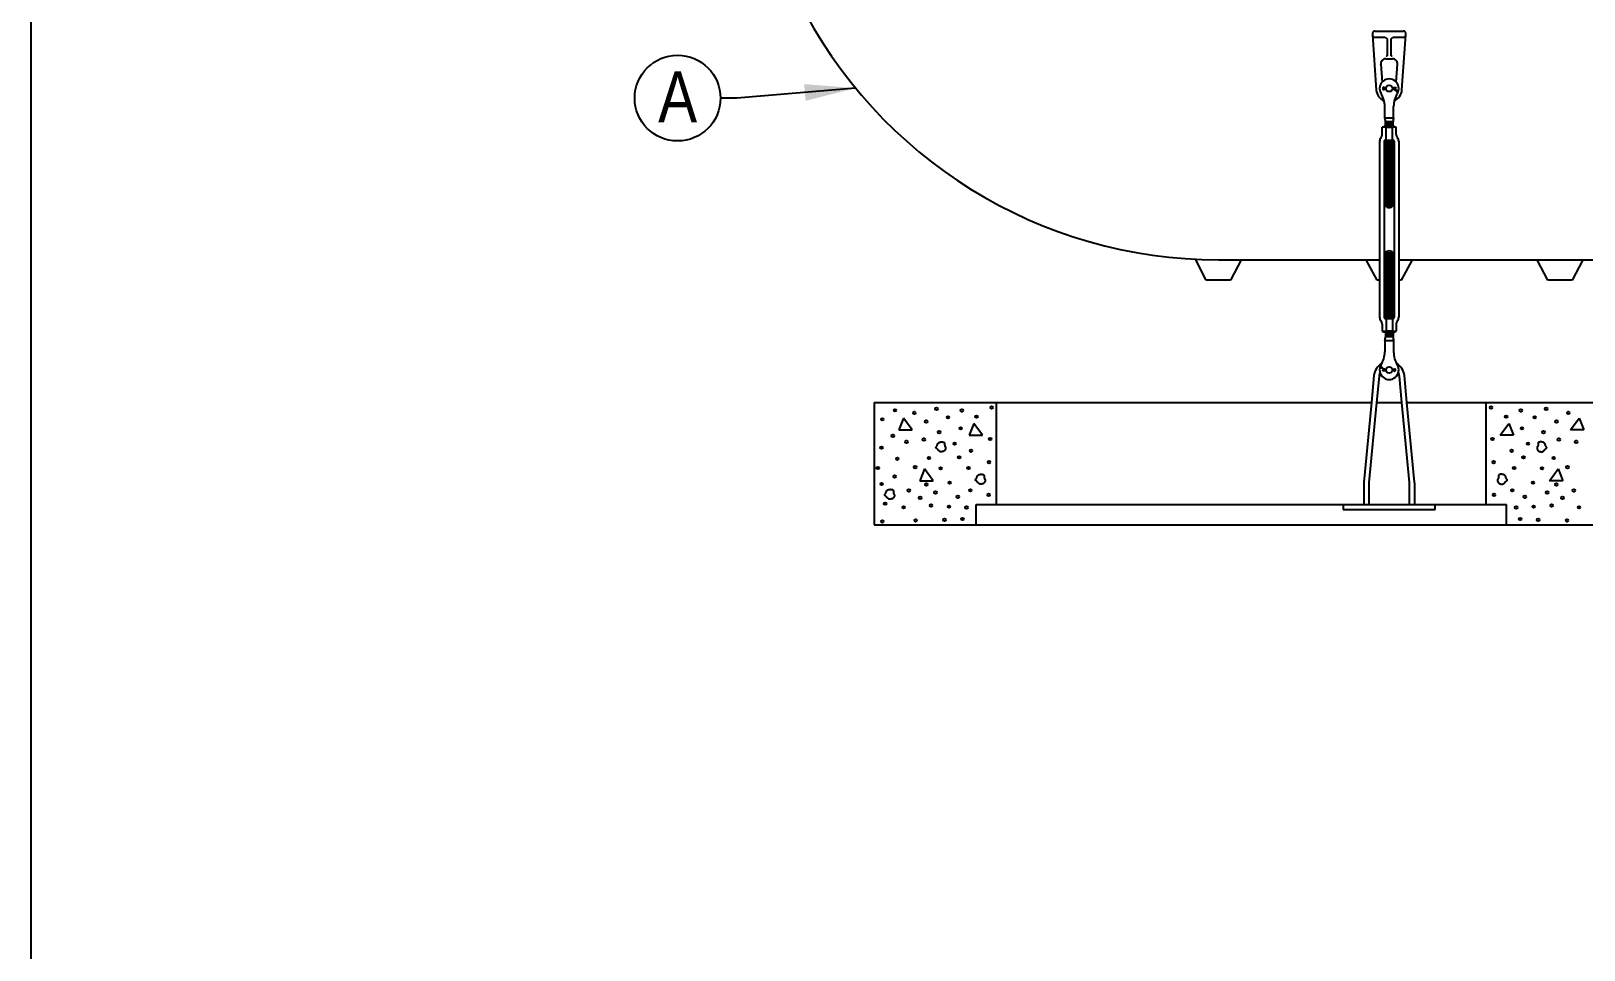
# Model space of a CAD drawing. Extents: x 0 to 216, y -5 to 280.
# Drawn here: x 0 to 72.6, y 109.6 to 152.5 of the extents above; entities that cross this region are included whole.
import ezdxf

# ---------------------------------------------------------------- set-up
doc = ezdxf.new("R2010")
doc.units = 0
doc.header["$LTSCALE"] = 10
doc.header["$MEASUREMENT"] = 0
doc.layers.get('0').update_dxf_attribs({"linetype": 'CONTINUOUS'})
for name, color, linetype in [('5244-LOGO$0$CADdetails-FRAME', 7, 'CONTINUOUS'), ('CADdetails-7-FRAME', 7, 'CONTINUOUS'), ('CADdetails-7-VERYFINE', 7, 'CONTINUOUS'), ('CADdetails-9-EXTRAFINE', 9, 'CONTINUOUS')]:
    doc.layers.add(name, color=color, linetype=linetype)
doc.styles.add('CADdetails-DIMENSIONS', font='ARIALN.TTF', dxfattribs={"height": 2.38})
doc.styles.add('CADdetails-NOTES', font='ARIALN.TTF', dxfattribs={"height": 2.38})
doc.dimstyles.new('CADdetails-LEADER', dxfattribs={"dimtxt": 2.38, "dimasz": 2.38, "dimexe": 0.5, "dimexo": 1.5, "dimgap": 1, "dimtad": 0, "dimzin": 0, "dimdsep": 46, "dimtxsty": 'CADdetails-DIMENSIONS', "dimcen": 1, "dimclrd": 256, "dimclre": 256, "dimclrt": 256, "dimadec": 0, "dimazin": 0, "dimtfac": 1, "dimtdec": 4, "dimtofl": 0, "dimtmove": 0, "dimatfit": 3, "dimfxl": 1, "dimtolj": 1, "dimtzin": 0, "dimarcsym": 0})

# ---------------------------------------------------------------- blocks, each defined once
blk = doc.blocks.new('5244-LOGO')
at = {"layer": '5244-LOGO$0$CADdetails-FRAME'}
blk.add_line((0, 0), (0, 280), dxfattribs=at)

msp = doc.modelspace()

# ---------------------------------------------------------------- linework, layer by layer
at = {"layer": 'CADdetails-7-FRAME'}
msp.add_lwpolyline([(0, 280), (216, 280), (216, 0), (0, 0)], close=True, dxfattribs=at)
at = {"layer": 'CADdetails-7-VERYFINE'}
msp.add_circle((30.208, 149.404), 2.004, dxfattribs=at)
at = {"layer": 'CADdetails-9-EXTRAFINE', "linetype": 'Continuous'}
for p, q in [((62.675, 152.455), (62.67, 152.42)), ((62.67, 152.42), (62.67, 152.363)), ((62.67, 152.363), (62.671, 152.346)), ((62.67, 152.363), (62.849, 149.782)), ((62.682, 152.472), (62.675, 152.455)), ((62.692, 152.489), (62.682, 152.472)), ((62.705, 152.503), (62.692, 152.489)), ((62.72, 152.516), (62.705, 152.503)), ((62.736, 152.526), (62.72, 152.516)), ((62.754, 152.533), (62.736, 152.526)), ((62.771, 152.537), (62.754, 152.533)), ((62.788, 152.538), (62.771, 152.537)), ((62.788, 152.538), (64.114, 152.538)), ((64.05, 149.783), (64.232, 152.364)), ((64.149, 152.533), (64.114, 152.538)), ((64.166, 152.526), (64.149, 152.533)), ((64.183, 152.516), (64.166, 152.526)), ((64.198, 152.503), (64.183, 152.516)), ((64.21, 152.489), (64.198, 152.503)), ((64.22, 152.472), (64.21, 152.489)), ((64.227, 152.455), (64.22, 152.472)), ((64.231, 152.437), (64.227, 152.455)), ((64.227, 152.329), (64.232, 152.363)), ((64.232, 152.42), (64.231, 152.437)), ((64.232, 152.363), (64.232, 152.42)), ((62.671, 152.346), (62.675, 152.329)), ((62.675, 152.329), (62.682, 152.311)), ((62.682, 152.311), (62.692, 152.295)), ((62.692, 152.295), (62.705, 152.28)), ((62.705, 152.28), (62.72, 152.267)), ((62.72, 152.267), (62.736, 152.258)), ((62.736, 152.258), (62.754, 152.251)), ((62.754, 152.251), (62.788, 152.245)), ((62.788, 152.245), (63.245, 152.245)), ((63.245, 152.245), (63.262, 152.244)), ((63.262, 152.244), (63.279, 152.24)), ((63.279, 152.24), (63.297, 152.233)), ((63.297, 152.233), (63.313, 152.224)), ((63.313, 152.224), (63.328, 152.211)), ((63.328, 152.211), (63.341, 152.196)), ((63.341, 152.196), (63.351, 152.18)), ((63.351, 152.18), (63.358, 152.162)), ((63.358, 152.162), (63.363, 152.127)), ((63.363, 152.127), (63.363, 151.417)), ((63.54, 152.127), (63.541, 152.145)), ((63.54, 151.417), (63.54, 152.127)), ((63.541, 152.145), (63.545, 152.162)), ((63.545, 152.162), (63.552, 152.18)), ((63.552, 152.18), (63.562, 152.196)), ((63.562, 152.196), (63.574, 152.211)), ((63.574, 152.211), (63.589, 152.224)), ((63.589, 152.224), (63.606, 152.233)), ((63.606, 152.233), (63.623, 152.24)), ((63.623, 152.24), (63.658, 152.245)), ((63.658, 152.245), (64.114, 152.245)), ((64.114, 152.245), (64.131, 152.247)), ((64.131, 152.247), (64.149, 152.251)), ((64.149, 152.251), (64.166, 152.258)), ((64.166, 152.258), (64.183, 152.267)), ((64.183, 152.267), (64.198, 152.28)), ((64.198, 152.28), (64.21, 152.295)), ((64.21, 152.295), (64.22, 152.311)), ((64.22, 152.311), (64.227, 152.329)), ((63.063, 150.97), (63.063, 150.984)), ((63.063, 150.984), (63.118, 150.152)), ((63.296, 151.243), (63.607, 151.243)), ((63.321, 151.361), (63.304, 151.358)), ((63.33, 151.364), (63.321, 151.361)), ((63.338, 151.369), (63.33, 151.364)), ((63.345, 151.376), (63.338, 151.369)), ((63.352, 151.383), (63.345, 151.376)), ((63.357, 151.391), (63.352, 151.383)), ((63.36, 151.4), (63.357, 151.391)), ((63.362, 151.409), (63.36, 151.4)), ((63.363, 151.417), (63.362, 151.409)), ((63.542, 151.4), (63.54, 151.417)), ((63.546, 151.391), (63.542, 151.4)), ((63.551, 151.383), (63.546, 151.391)), ((63.557, 151.376), (63.551, 151.383)), ((63.564, 151.369), (63.557, 151.376)), ((63.573, 151.364), (63.564, 151.369)), ((63.581, 151.361), (63.573, 151.364)), ((63.59, 151.359), (63.581, 151.361)), ((63.599, 151.358), (63.59, 151.359)), ((63.785, 150.154), (63.842, 150.984)), ((63.209, 149.878), (63.304, 149.87)), ((63.304, 149.841), (63.209, 149.833)), ((63.211, 149.908), (63.31, 149.9)), ((63.31, 149.811), (63.211, 149.804)), ((63.595, 149.9), (63.774, 149.9)), ((63.601, 149.87), (63.774, 149.87)), ((63.774, 149.87), (63.774, 149.9)), ((63.829, 149.683), (63.855, 149.698)), ((63.244, 148.486), (63.244, 149.005)), ((63.661, 148.486), (63.661, 149.005)), ((63.78, 148.039), (63.125, 148.039)), ((63.125, 147.71), (63.125, 148.039)), ((63.244, 148.486), (63.661, 148.486)), ((63.274, 148.307), (63.631, 148.307)), ((63.274, 148.081), (63.274, 148.307)), ((63.274, 148.22), (63.631, 148.22)), ((63.274, 148.129), (63.631, 148.129)), ((63.631, 148.081), (63.274, 148.081)), ((63.274, 148.039), (63.631, 148.039)), ((63.304, 147.444), (63.304, 148.039)), ((63.319, 148.263), (63.587, 148.263)), ((63.319, 148.173), (63.587, 148.173)), ((63.602, 147.444), (63.602, 148.039)), ((63.631, 148.081), (63.631, 148.307)), ((63.78, 147.71), (63.78, 148.039)), ((63.006, 147.384), (63.006, 139.165)), ((63.214, 147.384), (63.214, 139.165)), ((63.274, 144.377), (63.274, 147.444)), ((63.274, 147.444), (63.631, 147.444)), ((63.274, 147.414), (63.631, 147.414)), ((63.274, 147.325), (63.631, 147.325)), ((63.319, 147.369), (63.587, 147.369)), ((63.319, 147.28), (63.587, 147.28)), ((63.631, 144.377), (63.631, 147.444)), ((63.691, 147.384), (63.691, 139.165)), ((63.899, 147.384), (63.899, 139.165)), ((63.274, 147.235), (63.631, 147.235)), ((63.274, 147.146), (63.631, 147.146)), ((63.274, 147.057), (63.631, 147.057)), ((63.274, 146.967), (63.631, 146.967)), ((63.274, 146.878), (63.631, 146.878)), ((63.274, 146.789), (63.631, 146.789)), ((63.274, 146.699), (63.631, 146.699)), ((63.274, 146.61), (63.631, 146.61)), ((63.319, 147.191), (63.587, 147.191)), ((63.319, 147.101), (63.587, 147.101)), ((63.319, 147.012), (63.587, 147.012)), ((63.319, 146.923), (63.587, 146.923)), ((63.319, 146.833), (63.587, 146.833)), ((63.319, 146.744), (63.587, 146.744)), ((63.319, 146.655), (63.587, 146.655)), ((63.319, 146.565), (63.587, 146.565)), ((63.274, 146.521), (63.631, 146.521)), ((63.274, 146.431), (63.631, 146.431)), ((63.274, 146.342), (63.631, 146.342)), ((63.274, 146.253), (63.631, 146.253)), ((63.274, 146.163), (63.631, 146.163)), ((63.274, 146.074), (63.631, 146.074)), ((63.274, 145.985), (63.631, 145.985)), ((63.274, 145.895), (63.631, 145.895)), ((63.319, 146.476), (63.587, 146.476)), ((63.319, 146.387), (63.587, 146.387)), ((63.319, 146.297), (63.587, 146.297)), ((63.319, 146.208), (63.587, 146.208)), ((63.319, 146.119), (63.587, 146.119)), ((63.319, 146.029), (63.587, 146.029)), ((63.319, 145.94), (63.587, 145.94)), ((63.319, 145.851), (63.587, 145.851)), ((63.274, 145.806), (63.631, 145.806)), ((63.274, 145.717), (63.631, 145.717)), ((63.274, 145.627), (63.631, 145.627)), ((63.274, 145.538), (63.631, 145.538)), ((63.274, 145.449), (63.631, 145.449)), ((63.274, 145.359), (63.631, 145.359)), ((63.274, 145.27), (63.631, 145.27)), ((63.274, 145.181), (63.631, 145.181)), ((63.319, 145.761), (63.587, 145.761)), ((63.319, 145.672), (63.587, 145.672)), ((63.319, 145.583), (63.587, 145.583)), ((63.319, 145.493), (63.587, 145.493)), ((63.319, 145.404), (63.587, 145.404)), ((63.319, 145.315), (63.587, 145.315)), ((63.319, 145.225), (63.587, 145.225)), ((63.319, 145.136), (63.587, 145.136)), ((63.274, 145.091), (63.631, 145.091)), ((63.274, 145.002), (63.631, 145.002)), ((63.274, 144.913), (63.631, 144.913)), ((63.274, 144.823), (63.631, 144.823)), ((63.274, 144.734), (63.631, 144.734)), ((63.274, 144.645), (63.631, 144.645)), ((63.274, 144.555), (63.631, 144.555)), ((63.274, 144.466), (63.631, 144.466)), ((63.319, 145.047), (63.587, 145.047)), ((63.319, 144.957), (63.587, 144.957)), ((63.319, 144.868), (63.587, 144.868)), ((63.319, 144.779), (63.587, 144.779)), ((63.319, 144.689), (63.587, 144.689)), ((63.319, 144.6), (63.587, 144.6)), ((63.319, 144.511), (63.587, 144.511)), ((63.319, 144.421), (63.587, 144.421)), ((63.274, 144.377), (63.631, 144.377)), ((54.906, 140.894), (54.4, 141.873)), ((55.472, 141.847), (63.006, 141.847)), ((56.544, 141.847), (56.038, 140.894)), ((62.887, 140.894), (62.381, 141.847)), ((63.214, 141.847), (63.274, 141.847)), ((63.274, 142.173), (63.274, 139.106)), ((63.274, 142.173), (63.631, 142.173)), ((63.274, 142.084), (63.631, 142.084)), ((63.274, 141.994), (63.631, 141.994)), ((63.274, 141.905), (63.631, 141.905)), ((63.274, 141.816), (63.631, 141.816)), ((63.274, 141.726), (63.631, 141.726)), ((63.274, 141.637), (63.631, 141.637)), ((63.274, 141.548), (63.631, 141.548)), ((63.319, 142.128), (63.587, 142.128)), ((63.319, 142.039), (63.587, 142.039)), ((63.319, 141.95), (63.587, 141.95)), ((63.319, 141.86), (63.587, 141.86)), ((63.319, 141.771), (63.587, 141.771)), ((63.319, 141.682), (63.587, 141.682)), ((63.319, 141.592), (63.587, 141.592)), ((63.319, 141.503), (63.587, 141.503)), ((63.631, 142.173), (63.631, 139.106)), ((63.631, 141.847), (63.691, 141.847)), ((63.899, 141.847), (94.928, 141.847)), ((64.525, 141.847), (64.018, 140.894)), ((70.867, 140.894), (70.361, 141.847)), ((72.505, 141.847), (71.999, 140.894)), ((56.038, 140.894), (54.906, 140.894)), ((63.006, 140.894), (62.887, 140.894)), ((63.274, 140.893), (63.214, 140.893)), ((63.274, 141.458), (63.631, 141.458)), ((63.274, 141.369), (63.631, 141.369)), ((63.274, 141.28), (63.631, 141.28)), ((63.274, 141.19), (63.631, 141.19)), ((63.274, 141.101), (63.631, 141.101)), ((63.274, 141.012), (63.631, 141.012)), ((63.274, 140.922), (63.631, 140.922)), ((63.274, 140.833), (63.631, 140.833)), ((63.319, 141.414), (63.587, 141.414)), ((63.319, 141.324), (63.587, 141.324)), ((63.319, 141.235), (63.587, 141.235)), ((63.319, 141.146), (63.587, 141.146)), ((63.319, 141.056), (63.587, 141.056)), ((63.319, 140.967), (63.587, 140.967)), ((63.319, 140.878), (63.587, 140.878)), ((63.319, 140.788), (63.587, 140.788)), ((63.691, 140.893), (63.631, 140.893)), ((64.018, 140.894), (63.899, 140.894)), ((71.999, 140.894), (70.867, 140.894)), ((63.274, 140.744), (63.631, 140.744)), ((63.274, 140.654), (63.631, 140.654)), ((63.274, 140.565), (63.631, 140.565)), ((63.274, 140.476), (63.631, 140.476)), ((63.274, 140.386), (63.631, 140.386)), ((63.274, 140.297), (63.631, 140.297)), ((63.274, 140.208), (63.631, 140.208)), ((63.274, 140.118), (63.631, 140.118)), ((63.274, 140.029), (63.631, 140.029)), ((63.319, 140.699), (63.587, 140.699)), ((63.319, 140.61), (63.587, 140.61)), ((63.319, 140.52), (63.587, 140.52)), ((63.319, 140.431), (63.587, 140.431)), ((63.319, 140.342), (63.587, 140.342)), ((63.319, 140.252), (63.587, 140.252)), ((63.319, 140.163), (63.587, 140.163)), ((63.319, 140.074), (63.587, 140.074)), ((63.274, 139.94), (63.631, 139.94)), ((63.274, 139.85), (63.631, 139.85)), ((63.274, 139.761), (63.631, 139.761)), ((63.274, 139.672), (63.631, 139.672)), ((63.274, 139.582), (63.631, 139.582)), ((63.274, 139.493), (63.631, 139.493)), ((63.274, 139.404), (63.631, 139.404)), ((63.274, 139.314), (63.631, 139.314)), ((63.319, 139.984), (63.587, 139.984)), ((63.319, 139.895), (63.587, 139.895)), ((63.319, 139.806), (63.587, 139.806)), ((63.319, 139.716), (63.587, 139.716)), ((63.319, 139.627), (63.587, 139.627)), ((63.319, 139.538), (63.587, 139.538)), ((63.319, 139.448), (63.587, 139.448)), ((63.319, 139.359), (63.587, 139.359)), ((63.125, 138.839), (63.125, 138.51)), ((63.274, 139.225), (63.631, 139.225)), ((63.274, 139.136), (63.631, 139.136)), ((63.274, 139.106), (63.631, 139.106)), ((63.304, 139.106), (63.304, 138.51)), ((63.319, 139.27), (63.587, 139.27)), ((63.319, 139.18), (63.587, 139.18)), ((63.602, 139.106), (63.602, 138.51)), ((63.78, 138.839), (63.78, 138.51)), ((63.125, 138.51), (63.78, 138.51)), ((63.244, 138.064), (63.244, 137.545)), ((63.661, 138.064), (63.244, 138.064)), ((63.631, 138.51), (63.274, 138.51)), ((63.274, 138.468), (63.274, 138.242)), ((63.274, 138.468), (63.631, 138.468)), ((63.631, 138.421), (63.274, 138.421)), ((63.631, 138.329), (63.274, 138.329)), ((63.631, 138.242), (63.274, 138.242)), ((63.587, 138.376), (63.319, 138.376)), ((63.587, 138.287), (63.319, 138.287)), ((63.631, 138.468), (63.631, 138.242)), ((63.661, 138.064), (63.661, 137.545)), ((62.742, 136.433), (62.623, 135.174)), ((62.979, 136.41), (62.862, 135.174)), ((63.076, 136.867), (63.05, 136.852)), ((63.304, 136.68), (63.132, 136.68)), ((63.132, 136.68), (63.132, 136.65)), ((63.31, 136.65), (63.132, 136.65)), ((63.595, 136.738), (63.694, 136.746)), ((63.694, 136.642), (63.595, 136.65)), ((63.601, 136.709), (63.697, 136.716)), ((63.697, 136.672), (63.601, 136.679)), ((64.045, 135.174), (63.928, 136.41)), ((64.284, 135.174), (64.165, 136.433)), ((39.393, 135.175), (62.623, 135.175)), ((39.393, 135.175), (39.393, 129.458)), ((45.11, 130.411), (45.11, 135.175)), ((62.623, 135.174), (62.27, 131.452)), ((62.862, 135.174), (62.507, 131.43)), ((62.862, 135.175), (64.045, 135.175)), ((64.4, 131.43), (64.045, 135.174)), ((64.284, 135.175), (94.544, 135.175)), ((64.637, 131.452), (64.284, 135.174)), ((67.98, 130.411), (67.98, 135.175)), ((40.764, 134.438), (40.54, 133.891)), ((41.17, 133.891), (40.764, 134.438)), ((71.92, 133.891), (72.325, 134.438)), ((72.325, 134.438), (72.55, 133.891)), ((40.54, 133.891), (41.17, 133.891)), ((44.047, 134.193), (43.823, 133.646)), ((43.823, 133.646), (44.453, 133.646)), ((44.453, 133.646), (44.047, 134.193)), ((68.637, 133.646), (69.042, 134.193)), ((69.267, 133.646), (68.637, 133.646)), ((69.042, 134.193), (69.267, 133.646)), ((72.55, 133.891), (71.92, 133.891)), ((41.749, 132.069), (41.525, 131.521)), ((42.154, 131.521), (41.749, 132.069)), ((70.935, 131.521), (71.341, 132.069)), ((71.341, 132.069), (71.565, 131.521)), ((41.525, 131.521), (42.154, 131.521)), ((71.565, 131.521), (70.935, 131.521)), ((62.262, 131.295), (62.262, 130.41)), ((62.5, 131.295), (62.5, 130.41)), ((64.406, 130.41), (64.406, 131.295)), ((64.644, 130.41), (64.644, 131.295)), ((44.157, 130.411), (68.932, 130.411)), ((44.157, 129.458), (44.157, 130.411)), ((61.309, 130.41), (61.309, 130.171)), ((61.309, 130.171), (65.597, 130.171)), ((65.597, 130.171), (65.597, 130.41)), ((68.932, 129.458), (68.932, 130.411)), ((39.393, 129.458), (133.008, 129.458))]:
    msp.add_line(p, q, dxfattribs=at)
for points in [[(42.332, 133.145), (42.333, 133.154, -0.004785), (42.334, 133.162, -0.004913), (42.335, 133.17, -0.005179), (42.337, 133.178, -0.005594), (42.338, 133.186, -0.005983), (42.34, 133.193, -0.006362), (42.342, 133.201, -0.006756), (42.344, 133.208, -0.00718), (42.347, 133.215, -0.007603), (42.349, 133.221, -0.008039), (42.352, 133.228, -0.008471), (42.354, 133.234, -0.00891), (42.357, 133.24, -0.009333), (42.361, 133.246, -0.00975), (42.364, 133.252, -0.010138), (42.368, 133.258, -0.010509), (42.371, 133.263, -0.010826), (42.375, 133.268, -0.011103), (42.38, 133.273, -0.011341), (42.384, 133.278, -0.011564), (42.389, 133.282, -0.011551), (42.394, 133.286, -0.011336), (42.399, 133.291, -0.011036), (42.404, 133.294, -0.010634), (42.41, 133.298, -0.010268), (42.415, 133.302, -0.009897), (42.421, 133.305, -0.009544), (42.427, 133.308, -0.009179), (42.433, 133.311, -0.008841), (42.44, 133.314, -0.008503), (42.446, 133.316, -0.008191), (42.453, 133.319, -0.007883), (42.46, 133.321, -0.007603), (42.467, 133.323, -0.007329), (42.474, 133.325, -0.007081), (42.481, 133.326, -0.006841), (42.488, 133.328, -0.006626), (42.496, 133.329, -0.006419), (42.503, 133.33, -0.006236), (42.511, 133.331, -0.006061), (42.518, 133.332, -0.005907), (42.526, 133.332, -0.005763), (42.533, 133.332, -0.005637), (42.541, 133.333, -0.005521), (42.549, 133.333, -0.005421), (42.557, 133.332, -0.005329), (42.565, 133.332, -0.005258), (42.572, 133.332, -0.005201), (42.58, 133.331, -0.00514), (42.588, 133.33, -0.005062), (42.596, 133.329, -0.005083), (42.604, 133.328, -0.005221), (42.612, 133.327, -0.006031), (42.619, 133.325, -0.007829), (42.627, 133.324, -0.009649), (42.634, 133.322, -0.011932), (42.641, 133.319, -0.014416), (42.648, 133.317, -0.017553), (42.654, 133.313, -0.021223), (42.659, 133.31, -0.025951), (42.664, 133.306, -0.03001), (42.668, 133.302, -0.033019), (42.672, 133.297, -0.032883), (42.675, 133.291, -0.029027), (42.677, 133.286, -0.025269), (42.679, 133.28, -0.021469), (42.681, 133.273, -0.017986), (42.682, 133.266, -0.014521), (42.683, 133.259, -0.011672), (42.683, 133.252, -0.008962), (42.683, 133.245, -0.006754), (42.683, 133.237, -0.004559), (42.683, 133.229, -0.002745), (42.683, 133.222, -0.000833), (42.683, 133.214, 0.000805), (42.683, 133.206, 0.002637), (42.683, 133.198, 0.004312), (42.684, 133.19, 0.006297), (42.684, 133.183, 0.008122), (42.685, 133.175, 0.010228), (42.686, 133.168, 0.012587), (42.688, 133.16, 0.01574), (42.69, 133.153, 0.017251), (42.692, 133.147, 0.017002), (42.695, 133.14, 0.015078), (42.698, 133.134, 0.010869), (42.701, 133.127, 0.007364), (42.705, 133.121, 0.003739), (42.708, 133.115, 0.000502), (42.712, 133.109, -0.003172), (42.715, 133.103, -0.006628), (42.718, 133.097, -0.010722), (42.721, 133.09, -0.013226), (42.724, 133.083, -0.014832), (42.726, 133.076, -0.015088), (42.728, 133.069, -0.014292), (42.729, 133.062, -0.013883), (42.73, 133.055, -0.013764), (42.73, 133.048, -0.013686), (42.73, 133.04, -0.013657), (42.73, 133.033, -0.013745), (42.73, 133.026, -0.013963), (42.728, 133.019, -0.014224), (42.727, 133.012, -0.014554), (42.725, 133.005, -0.015101), (42.723, 132.998, -0.015976), (42.72, 132.991, -0.015668), (42.717, 132.985, -0.013866), (42.713, 132.979, -0.011842), (42.71, 132.973, -0.009091), (42.706, 132.967, -0.00656), (42.702, 132.961, -0.003629), (42.698, 132.955, -0.001959), (42.694, 132.949, -0.001108), (42.69, 132.944, -0.001572), (42.685, 132.938, -0.00347), (42.681, 132.932, -0.004668), (42.677, 132.927, -0.005443), (42.672, 132.921, -0.007694), (42.667, 132.916, -0.01221), (42.662, 132.911, -0.017137), (42.657, 132.906, -0.023974), (42.651, 132.902, -0.025959), (42.645, 132.899, -0.022284), (42.639, 132.896, -0.018818), (42.632, 132.894, -0.015063), (42.626, 132.892, -0.011683), (42.619, 132.89, -0.008014), (42.612, 132.889, -0.004976), (42.604, 132.887, -0.00181), (42.597, 132.886, 0.001224), (42.59, 132.884, 0.004947), (42.583, 132.882, 0.006053), (42.576, 132.88, 0.004853), (42.569, 132.878, 0.003013), (42.562, 132.876, 0.000016), (42.555, 132.874, -0.002521), (42.548, 132.872, -0.00528), (42.541, 132.87, -0.007878), (42.534, 132.869, -0.010941), (42.527, 132.868, -0.014094), (42.521, 132.867, -0.017981), (42.514, 132.867, -0.020233), (42.507, 132.868, -0.021055), (42.501, 132.869, -0.020457), (42.494, 132.87, -0.018422), (42.488, 132.872, -0.016727), (42.481, 132.875, -0.015121), (42.475, 132.877, -0.013622), (42.469, 132.881, -0.012038), (42.462, 132.884, -0.010686), (42.456, 132.888, -0.009342), (42.45, 132.892, -0.008202), (42.444, 132.897, -0.007044), (42.438, 132.901, -0.006083), (42.432, 132.906, -0.005098), (42.426, 132.911, -0.004237), (42.421, 132.916, -0.003276), (42.415, 132.921, -0.002582), (42.409, 132.926, -0.001962), (42.404, 132.931, -0.000895), (42.398, 132.936, 0.000947), (42.393, 132.941, -0.001004), (42.388, 132.946, -0.007533), (42.383, 132.951, -0.013881), (42.378, 132.956, -0.021241), (42.374, 132.962, -0.018761), (42.37, 132.968, -0.006753), (42.367, 132.974, 0.002565), (42.363, 132.979, 0.012008), (42.358, 132.985, 0.015872), (42.354, 132.99, 0.014536), (42.349, 132.995, 0.013302), (42.344, 133, 0.011978), (42.338, 133.005, 0.010661), (42.333, 133.009, 0.009179), (42.327, 133.014, 0.006686), (42.32, 133.018, 0.00297), (42.314, 133.023, -0.000284), (42.308, 133.027, -0.004153), (42.302, 133.031, -0.007845), (42.296, 133.036, -0.012498), (42.292, 133.041, -0.01805), (42.287, 133.045, -0.025988), (42.284, 133.05, -0.033213), (42.281, 133.055, -0.038945), (42.279, 133.061, -0.042043), (42.279, 133.066, -0.041098), (42.279, 133.072, -0.037039), (42.28, 133.078, -0.031405), (42.281, 133.084, -0.029902), (42.284, 133.09, -0.029417), (42.288, 133.097, -0.018987), (42.291, 133.103, -0.006842), (42.295, 133.109, -0.021033), (42.302, 133.117, -0.026686), (42.314, 133.129, -0.010564), (42.331, 133.145, -0.005181)], [(70.758, 133.145), (70.757, 133.154, 0.004785), (70.756, 133.162, 0.004913), (70.755, 133.17, 0.005179), (70.753, 133.178, 0.005594), (70.751, 133.186, 0.005983), (70.75, 133.193, 0.006362), (70.748, 133.201, 0.006756), (70.746, 133.208, 0.00718), (70.743, 133.215, 0.007603), (70.741, 133.221, 0.008039), (70.738, 133.228, 0.008471), (70.735, 133.234, 0.00891), (70.732, 133.24, 0.009333), (70.729, 133.246, 0.00975), (70.726, 133.252, 0.010138), (70.722, 133.258, 0.010509), (70.718, 133.263, 0.010826), (70.714, 133.268, 0.011103), (70.71, 133.273, 0.011341), (70.706, 133.278, 0.011564), (70.701, 133.282, 0.011551), (70.696, 133.286, 0.011336), (70.691, 133.291, 0.011036), (70.686, 133.294, 0.010634), (70.68, 133.298, 0.010268), (70.674, 133.302, 0.009897), (70.669, 133.305, 0.009544), (70.663, 133.308, 0.009179), (70.656, 133.311, 0.008841), (70.65, 133.314, 0.008503), (70.643, 133.316, 0.008191), (70.637, 133.319, 0.007883), (70.63, 133.321, 0.007603), (70.623, 133.323, 0.007329), (70.616, 133.325, 0.007081), (70.609, 133.326, 0.006841), (70.602, 133.328, 0.006626), (70.594, 133.329, 0.006419), (70.587, 133.33, 0.006236), (70.579, 133.331, 0.006061), (70.572, 133.332, 0.005907), (70.564, 133.332, 0.005763), (70.556, 133.332, 0.005637), (70.549, 133.333, 0.005521), (70.541, 133.333, 0.005421), (70.533, 133.332, 0.005329), (70.525, 133.332, 0.005258), (70.517, 133.332, 0.005201), (70.509, 133.331, 0.00514), (70.502, 133.33, 0.005062), (70.494, 133.329, 0.005083), (70.486, 133.328, 0.005221), (70.478, 133.327, 0.006031), (70.47, 133.325, 0.007829), (70.463, 133.324, 0.009649), (70.456, 133.322, 0.011932), (70.449, 133.319, 0.014416), (70.442, 133.317, 0.017553), (70.436, 133.313, 0.021223), (70.431, 133.31, 0.025951), (70.426, 133.306, 0.03001), (70.422, 133.302, 0.033019), (70.418, 133.297, 0.032883), (70.415, 133.291, 0.029027), (70.412, 133.286, 0.025269), (70.411, 133.28, 0.021469), (70.409, 133.273, 0.017986), (70.408, 133.266, 0.014521), (70.407, 133.259, 0.011672), (70.407, 133.252, 0.008962), (70.406, 133.245, 0.006754), (70.406, 133.237, 0.004559), (70.406, 133.229, 0.002745), (70.406, 133.222, 0.000833), (70.406, 133.214, -0.000805), (70.406, 133.206, -0.002637), (70.406, 133.198, -0.004312), (70.406, 133.19, -0.006297), (70.406, 133.183, -0.008122), (70.405, 133.175, -0.010228), (70.404, 133.168, -0.012587), (70.402, 133.16, -0.01574), (70.4, 133.153, -0.017251), (70.398, 133.147, -0.017002), (70.395, 133.14, -0.015078), (70.392, 133.134, -0.010869), (70.389, 133.127, -0.007364), (70.385, 133.121, -0.003739), (70.382, 133.115, -0.000502), (70.378, 133.109, 0.003172), (70.375, 133.103, 0.006628), (70.371, 133.097, 0.010722), (70.369, 133.09, 0.013226), (70.366, 133.083, 0.014832), (70.364, 133.076, 0.015088), (70.362, 133.069, 0.014292), (70.361, 133.062, 0.013883), (70.36, 133.055, 0.013764), (70.359, 133.048, 0.013686), (70.359, 133.04, 0.013657), (70.36, 133.033, 0.013745), (70.36, 133.026, 0.013963), (70.361, 133.019, 0.014224), (70.363, 133.012, 0.014554), (70.365, 133.005, 0.015101), (70.367, 132.998, 0.015976), (70.37, 132.991, 0.015668), (70.373, 132.985, 0.013866), (70.376, 132.979, 0.011842), (70.38, 132.973, 0.009091), (70.384, 132.967, 0.00656), (70.388, 132.961, 0.003629), (70.392, 132.955, 0.001959), (70.396, 132.949, 0.001108), (70.4, 132.944, 0.001572), (70.404, 132.938, 0.00347), (70.409, 132.932, 0.004668), (70.413, 132.927, 0.005443), (70.418, 132.921, 0.007694), (70.422, 132.916, 0.01221), (70.427, 132.911, 0.017137), (70.433, 132.906, 0.023974), (70.438, 132.902, 0.025959), (70.444, 132.899, 0.022284), (70.451, 132.896, 0.018818), (70.457, 132.894, 0.015063), (70.464, 132.892, 0.011683), (70.471, 132.89, 0.008014), (70.478, 132.889, 0.004976), (70.485, 132.887, 0.00181), (70.493, 132.886, -0.001224), (70.5, 132.884, -0.004947), (70.507, 132.882, -0.006053), (70.514, 132.88, -0.004853), (70.521, 132.878, -0.003013), (70.528, 132.876, -0.000016), (70.535, 132.874, 0.002521), (70.542, 132.872, 0.00528), (70.549, 132.87, 0.007878), (70.556, 132.869, 0.010941), (70.562, 132.868, 0.014094), (70.569, 132.867, 0.017981), (70.576, 132.867, 0.020233), (70.582, 132.868, 0.021055), (70.589, 132.869, 0.020457), (70.596, 132.87, 0.018422), (70.602, 132.872, 0.016727), (70.608, 132.875, 0.015121), (70.615, 132.877, 0.013622), (70.621, 132.881, 0.012038), (70.627, 132.884, 0.010686), (70.634, 132.888, 0.009342), (70.64, 132.892, 0.008202), (70.646, 132.897, 0.007044), (70.652, 132.901, 0.006083), (70.658, 132.906, 0.005098), (70.663, 132.911, 0.004237), (70.669, 132.916, 0.003276), (70.675, 132.921, 0.002582), (70.68, 132.926, 0.001962), (70.686, 132.931, 0.000895), (70.691, 132.936, -0.000947), (70.697, 132.941, 0.001004), (70.702, 132.946, 0.007533), (70.707, 132.951, 0.013881), (70.712, 132.956, 0.021241), (70.716, 132.962, 0.018761), (70.719, 132.968, 0.006753), (70.723, 132.974, -0.002565), (70.727, 132.979, -0.012008), (70.731, 132.985, -0.015872), (70.736, 132.99, -0.014536), (70.741, 132.995, -0.013302), (70.746, 133, -0.011978), (70.751, 133.005, -0.010661), (70.757, 133.009, -0.009179), (70.763, 133.014, -0.006686), (70.769, 133.018, -0.00297), (70.776, 133.023, 0.000284), (70.782, 133.027, 0.004153), (70.788, 133.031, 0.007845), (70.793, 133.036, 0.012498), (70.798, 133.041, 0.01805), (70.803, 133.045, 0.025988), (70.806, 133.05, 0.033213), (70.809, 133.055, 0.038945), (70.81, 133.061, 0.042043), (70.811, 133.066, 0.041098), (70.811, 133.072, 0.037039), (70.81, 133.078, 0.031405), (70.808, 133.084, 0.029902), (70.806, 133.09, 0.029417), (70.802, 133.097, 0.018987), (70.798, 133.103, 0.006842), (70.794, 133.109, 0.021033), (70.788, 133.117, 0.026686), (70.776, 133.129, 0.010564), (70.759, 133.145, 0.005181)], [(44.177, 131.633), (44.179, 131.641, -0.004785), (44.18, 131.65, -0.004913), (44.181, 131.658, -0.005179), (44.183, 131.665, -0.005594), (44.184, 131.673, -0.005983), (44.186, 131.681, -0.006362), (44.188, 131.688, -0.006756), (44.19, 131.695, -0.00718), (44.192, 131.702, -0.007603), (44.195, 131.709, -0.008039), (44.198, 131.715, -0.008471), (44.2, 131.722, -0.00891), (44.203, 131.728, -0.009333), (44.207, 131.734, -0.00975), (44.21, 131.739, -0.010138), (44.214, 131.745, -0.010509), (44.217, 131.75, -0.010826), (44.221, 131.755, -0.011103), (44.226, 131.76, -0.011341), (44.23, 131.765, -0.011564), (44.235, 131.77, -0.011551), (44.24, 131.774, -0.011336), (44.245, 131.778, -0.011036), (44.25, 131.782, -0.010634), (44.256, 131.786, -0.010268), (44.261, 131.789, -0.009897), (44.267, 131.792, -0.009544), (44.273, 131.796, -0.009179), (44.279, 131.798, -0.008841), (44.286, 131.801, -0.008503), (44.292, 131.804, -0.008191), (44.299, 131.806, -0.007883), (44.306, 131.808, -0.007603), (44.313, 131.81, -0.007329), (44.32, 131.812, -0.007081), (44.327, 131.814, -0.006841), (44.334, 131.815, -0.006626), (44.342, 131.816, -0.006419), (44.349, 131.817, -0.006236), (44.356, 131.818, -0.006061), (44.364, 131.819, -0.005907), (44.372, 131.819, -0.005763), (44.379, 131.82, -0.005637), (44.387, 131.82, -0.005521), (44.395, 131.82, -0.005421), (44.403, 131.82, -0.005329), (44.411, 131.82, -0.005258), (44.418, 131.819, -0.005201), (44.426, 131.818, -0.00514), (44.434, 131.818, -0.005062), (44.442, 131.817, -0.005083), (44.45, 131.815, -0.005221), (44.458, 131.814, -0.006031), (44.465, 131.813, -0.007829), (44.473, 131.811, -0.009649), (44.48, 131.809, -0.011932), (44.487, 131.807, -0.014416), (44.493, 131.804, -0.017553), (44.5, 131.801, -0.021223), (44.505, 131.797, -0.025951), (44.51, 131.793, -0.03001), (44.514, 131.789, -0.033019), (44.518, 131.784, -0.032883), (44.521, 131.779, -0.029027), (44.523, 131.773, -0.025269), (44.525, 131.767, -0.021469), (44.527, 131.761, -0.017986), (44.528, 131.754, -0.014521), (44.529, 131.747, -0.011672), (44.529, 131.74, -0.008962), (44.529, 131.732, -0.006754), (44.529, 131.725, -0.004559), (44.529, 131.717, -0.002745), (44.529, 131.709, -0.000833), (44.529, 131.701, 0.000805), (44.529, 131.693, 0.002637), (44.529, 131.685, 0.004312), (44.53, 131.678, 0.006297), (44.53, 131.67, 0.008122), (44.531, 131.662, 0.010228), (44.532, 131.655, 0.012587), (44.534, 131.648, 0.01574), (44.536, 131.641, 0.017251), (44.538, 131.634, 0.017002), (44.541, 131.627, 0.015078), (44.544, 131.621, 0.010869), (44.547, 131.615, 0.007364), (44.551, 131.609, 0.003739), (44.554, 131.603, 0.000502), (44.558, 131.596, -0.003172), (44.561, 131.59, -0.006628), (44.564, 131.584, -0.010722), (44.567, 131.577, -0.013226), (44.57, 131.571, -0.014832), (44.572, 131.564, -0.015088), (44.574, 131.557, -0.014292), (44.575, 131.55, -0.013883), (44.576, 131.542, -0.013764), (44.576, 131.535, -0.013686), (44.576, 131.528, -0.013657), (44.576, 131.52, -0.013745), (44.575, 131.513, -0.013963), (44.574, 131.506, -0.014224), (44.573, 131.499, -0.014554), (44.571, 131.492, -0.015101), (44.569, 131.485, -0.015976), (44.566, 131.479, -0.015668), (44.563, 131.472, -0.013866), (44.559, 131.466, -0.011842), (44.556, 131.46, -0.009091), (44.552, 131.454, -0.00656), (44.548, 131.448, -0.003629), (44.544, 131.442, -0.001959), (44.54, 131.437, -0.001108), (44.536, 131.431, -0.001572), (44.531, 131.425, -0.00347), (44.527, 131.42, -0.004668), (44.523, 131.414, -0.005443), (44.518, 131.408, -0.007694), (44.513, 131.403, -0.01221), (44.508, 131.398, -0.017137), (44.503, 131.394, -0.023974), (44.497, 131.39, -0.025959), (44.491, 131.387, -0.022284), (44.485, 131.384, -0.018818), (44.478, 131.381, -0.015063), (44.472, 131.379, -0.011683), (44.465, 131.378, -0.008014), (44.458, 131.376, -0.004976), (44.45, 131.374, -0.00181), (44.443, 131.373, 0.001224), (44.436, 131.371, 0.004947), (44.429, 131.369, 0.006053), (44.422, 131.367, 0.004853), (44.415, 131.365, 0.003013), (44.408, 131.363, 0.000016), (44.401, 131.361, -0.002521), (44.394, 131.359, -0.00528), (44.387, 131.358, -0.007878), (44.38, 131.356, -0.010941), (44.373, 131.355, -0.014094), (44.367, 131.355, -0.017981), (44.36, 131.354, -0.020233), (44.353, 131.355, -0.021055), (44.347, 131.356, -0.020457), (44.34, 131.357, -0.018422), (44.334, 131.359, -0.016727), (44.327, 131.362, -0.015121), (44.321, 131.365, -0.013622), (44.315, 131.368, -0.012038), (44.308, 131.372, -0.010686), (44.302, 131.375, -0.009342), (44.296, 131.38, -0.008202), (44.29, 131.384, -0.007044), (44.284, 131.389, -0.006083), (44.278, 131.393, -0.005098), (44.272, 131.398, -0.004237), (44.267, 131.403, -0.003276), (44.261, 131.408, -0.002582), (44.255, 131.413, -0.001962), (44.25, 131.418, -0.000895), (44.244, 131.423, 0.000947), (44.239, 131.428, -0.001004), (44.234, 131.433, -0.007533), (44.229, 131.438, -0.013881), (44.224, 131.443, -0.021241), (44.22, 131.449, -0.018761), (44.216, 131.455, -0.006753), (44.212, 131.461, 0.002565), (44.209, 131.467, 0.012008), (44.204, 131.472, 0.015872), (44.2, 131.478, 0.014536), (44.195, 131.483, 0.013302), (44.19, 131.488, 0.011978), (44.184, 131.492, 0.010661), (44.179, 131.497, 0.009179), (44.172, 131.501, 0.006686), (44.166, 131.506, 0.00297), (44.16, 131.51, -0.000284), (44.154, 131.514, -0.004153), (44.148, 131.519, -0.007845), (44.142, 131.523, -0.012498), (44.137, 131.528, -0.01805), (44.133, 131.533, -0.025988), (44.13, 131.538, -0.033213), (44.127, 131.543, -0.038945), (44.125, 131.548, -0.042043), (44.125, 131.554, -0.041098), (44.125, 131.559, -0.037039), (44.126, 131.565, -0.031405), (44.127, 131.571, -0.029902), (44.13, 131.577, -0.029417), (44.134, 131.584, -0.018987), (44.137, 131.59, -0.006842), (44.141, 131.596, -0.021033), (44.148, 131.604, -0.026686), (44.16, 131.616, -0.010564), (44.177, 131.633, -0.005181)], [(68.912, 131.633), (68.911, 131.641, 0.004785), (68.91, 131.65, 0.004913), (68.909, 131.658, 0.005179), (68.907, 131.665, 0.005594), (68.905, 131.673, 0.005983), (68.904, 131.681, 0.006362), (68.902, 131.688, 0.006756), (68.9, 131.695, 0.00718), (68.897, 131.702, 0.007603), (68.895, 131.709, 0.008039), (68.892, 131.715, 0.008471), (68.889, 131.722, 0.00891), (68.886, 131.728, 0.009333), (68.883, 131.734, 0.00975), (68.88, 131.739, 0.010138), (68.876, 131.745, 0.010509), (68.872, 131.75, 0.010826), (68.868, 131.755, 0.011103), (68.864, 131.76, 0.011341), (68.86, 131.765, 0.011564), (68.855, 131.77, 0.011551), (68.85, 131.774, 0.011336), (68.845, 131.778, 0.011036), (68.84, 131.782, 0.010634), (68.834, 131.786, 0.010268), (68.829, 131.789, 0.009897), (68.823, 131.792, 0.009544), (68.817, 131.796, 0.009179), (68.81, 131.798, 0.008841), (68.804, 131.801, 0.008503), (68.797, 131.804, 0.008191), (68.791, 131.806, 0.007883), (68.784, 131.808, 0.007603), (68.777, 131.81, 0.007329), (68.77, 131.812, 0.007081), (68.763, 131.814, 0.006841), (68.756, 131.815, 0.006626), (68.748, 131.816, 0.006419), (68.741, 131.817, 0.006236), (68.733, 131.818, 0.006061), (68.726, 131.819, 0.005907), (68.718, 131.819, 0.005763), (68.71, 131.82, 0.005637), (68.703, 131.82, 0.005521), (68.695, 131.82, 0.005421), (68.687, 131.82, 0.005329), (68.679, 131.82, 0.005258), (68.671, 131.819, 0.005201), (68.663, 131.818, 0.00514), (68.656, 131.818, 0.005062), (68.648, 131.817, 0.005083), (68.64, 131.815, 0.005221), (68.632, 131.814, 0.006031), (68.624, 131.813, 0.007829), (68.617, 131.811, 0.009649), (68.61, 131.809, 0.011932), (68.603, 131.807, 0.014416), (68.596, 131.804, 0.017553), (68.59, 131.801, 0.021223), (68.585, 131.797, 0.025951), (68.58, 131.793, 0.03001), (68.576, 131.789, 0.033019), (68.572, 131.784, 0.032883), (68.569, 131.779, 0.029027), (68.567, 131.773, 0.025269), (68.565, 131.767, 0.021469), (68.563, 131.761, 0.017986), (68.562, 131.754, 0.014521), (68.561, 131.747, 0.011672), (68.561, 131.74, 0.008962), (68.56, 131.732, 0.006754), (68.56, 131.725, 0.004559), (68.56, 131.717, 0.002745), (68.56, 131.709, 0.000833), (68.56, 131.701, -0.000805), (68.56, 131.693, -0.002637), (68.56, 131.685, -0.004312), (68.56, 131.678, -0.006297), (68.56, 131.67, -0.008122), (68.559, 131.662, -0.010228), (68.558, 131.655, -0.012587), (68.556, 131.648, -0.01574), (68.554, 131.641, -0.017251), (68.552, 131.634, -0.017002), (68.549, 131.627, -0.015078), (68.546, 131.621, -0.010869), (68.543, 131.615, -0.007364), (68.539, 131.609, -0.003739), (68.536, 131.603, -0.000502), (68.532, 131.596, 0.003172), (68.529, 131.59, 0.006628), (68.525, 131.584, 0.010722), (68.523, 131.577, 0.013226), (68.52, 131.571, 0.014832), (68.518, 131.564, 0.015088), (68.516, 131.557, 0.014292), (68.515, 131.55, 0.013883), (68.514, 131.542, 0.013764), (68.513, 131.535, 0.013686), (68.513, 131.528, 0.013657), (68.514, 131.52, 0.013745), (68.514, 131.513, 0.013963), (68.515, 131.506, 0.014224), (68.517, 131.499, 0.014554), (68.519, 131.492, 0.015101), (68.521, 131.485, 0.015976), (68.524, 131.479, 0.015668), (68.527, 131.472, 0.013866), (68.53, 131.466, 0.011842), (68.534, 131.46, 0.009091), (68.538, 131.454, 0.00656), (68.542, 131.448, 0.003629), (68.546, 131.442, 0.001959), (68.55, 131.437, 0.001108), (68.554, 131.431, 0.001572), (68.558, 131.425, 0.00347), (68.563, 131.42, 0.004668), (68.567, 131.414, 0.005443), (68.572, 131.408, 0.007694), (68.576, 131.403, 0.01221), (68.581, 131.398, 0.017137), (68.587, 131.394, 0.023974), (68.592, 131.39, 0.025959), (68.599, 131.387, 0.022284), (68.605, 131.384, 0.018818), (68.611, 131.381, 0.015063), (68.618, 131.379, 0.011683), (68.625, 131.378, 0.008014), (68.632, 131.376, 0.004976), (68.639, 131.374, 0.00181), (68.647, 131.373, -0.001224), (68.654, 131.371, -0.004947), (68.661, 131.369, -0.006053), (68.668, 131.367, -0.004853), (68.675, 131.365, -0.003013), (68.682, 131.363, -0.000016), (68.689, 131.361, 0.002521), (68.696, 131.359, 0.00528), (68.703, 131.358, 0.007878), (68.71, 131.356, 0.010941), (68.716, 131.355, 0.014094), (68.723, 131.355, 0.017981), (68.73, 131.354, 0.020233), (68.737, 131.355, 0.021055), (68.743, 131.356, 0.020457), (68.75, 131.357, 0.018422), (68.756, 131.359, 0.016727), (68.762, 131.362, 0.015121), (68.769, 131.365, 0.013622), (68.775, 131.368, 0.012038), (68.781, 131.372, 0.010686), (68.788, 131.375, 0.009342), (68.794, 131.38, 0.008202), (68.8, 131.384, 0.007044), (68.806, 131.389, 0.006083), (68.812, 131.393, 0.005098), (68.817, 131.398, 0.004237), (68.823, 131.403, 0.003276), (68.829, 131.408, 0.002582), (68.835, 131.413, 0.001962), (68.84, 131.418, 0.000895), (68.846, 131.423, -0.000947), (68.851, 131.428, 0.001004), (68.856, 131.433, 0.007533), (68.861, 131.438, 0.013881), (68.866, 131.443, 0.021241), (68.87, 131.449, 0.018761), (68.874, 131.455, 0.006753), (68.877, 131.461, -0.002565), (68.881, 131.467, -0.012008), (68.885, 131.472, -0.015872), (68.89, 131.478, -0.014536), (68.895, 131.483, -0.013302), (68.9, 131.488, -0.011978), (68.905, 131.492, -0.010661), (68.911, 131.497, -0.009179), (68.917, 131.501, -0.006686), (68.924, 131.506, -0.00297), (68.93, 131.51, 0.000284), (68.936, 131.514, 0.004153), (68.942, 131.519, 0.007845), (68.947, 131.523, 0.012498), (68.952, 131.528, 0.01805), (68.957, 131.533, 0.025988), (68.96, 131.538, 0.033213), (68.963, 131.543, 0.038945), (68.964, 131.548, 0.042043), (68.965, 131.554, 0.041098), (68.965, 131.559, 0.037039), (68.964, 131.565, 0.031405), (68.963, 131.571, 0.029902), (68.96, 131.577, 0.029417), (68.956, 131.584, 0.018987), (68.952, 131.59, 0.006842), (68.949, 131.596, 0.021033), (68.942, 131.604, 0.026686), (68.93, 131.616, 0.010564), (68.913, 131.633, 0.005181)], [(39.936, 130.93), (39.937, 130.938, -0.004785), (39.938, 130.946, -0.004913), (39.94, 130.954, -0.005179), (39.941, 130.962, -0.005594), (39.943, 130.97, -0.005983), (39.945, 130.977, -0.006362), (39.946, 130.985, -0.006756), (39.949, 130.992, -0.00718), (39.951, 130.999, -0.007603), (39.953, 131.005, -0.008039), (39.956, 131.012, -0.008471), (39.959, 131.018, -0.00891), (39.962, 131.024, -0.009333), (39.965, 131.03, -0.00975), (39.968, 131.036, -0.010138), (39.972, 131.042, -0.010509), (39.976, 131.047, -0.010826), (39.98, 131.052, -0.011103), (39.984, 131.057, -0.011341), (39.989, 131.062, -0.011564), (39.993, 131.066, -0.011551), (39.998, 131.071, -0.011336), (40.003, 131.075, -0.011036), (40.008, 131.079, -0.010634), (40.014, 131.082, -0.010268), (40.02, 131.086, -0.009897), (40.026, 131.089, -0.009544), (40.032, 131.092, -0.009179), (40.038, 131.095, -0.008841), (40.044, 131.098, -0.008503), (40.051, 131.1, -0.008191), (40.057, 131.103, -0.007883), (40.064, 131.105, -0.007603), (40.071, 131.107, -0.007329), (40.078, 131.109, -0.007081), (40.085, 131.11, -0.006841), (40.093, 131.112, -0.006626), (40.1, 131.113, -0.006419), (40.107, 131.114, -0.006236), (40.115, 131.115, -0.006061), (40.122, 131.116, -0.005907), (40.13, 131.116, -0.005763), (40.138, 131.117, -0.005637), (40.146, 131.117, -0.005521), (40.153, 131.117, -0.005421), (40.161, 131.117, -0.005329), (40.169, 131.116, -0.005258), (40.177, 131.116, -0.005201), (40.185, 131.115, -0.00514), (40.193, 131.114, -0.005062), (40.2, 131.113, -0.005083), (40.208, 131.112, -0.005221), (40.216, 131.111, -0.006031), (40.224, 131.109, -0.007829), (40.231, 131.108, -0.009649), (40.238, 131.106, -0.011932), (40.245, 131.103, -0.014416), (40.252, 131.101, -0.017553), (40.258, 131.098, -0.021223), (40.263, 131.094, -0.025951), (40.268, 131.09, -0.03001), (40.273, 131.086, -0.033019), (40.276, 131.081, -0.032883), (40.279, 131.076, -0.029027), (40.282, 131.07, -0.025269), (40.284, 131.064, -0.021469), (40.285, 131.057, -0.017986), (40.286, 131.051, -0.014521), (40.287, 131.043, -0.011672), (40.287, 131.036, -0.008962), (40.288, 131.029, -0.006754), (40.288, 131.021, -0.004559), (40.288, 131.014, -0.002745), (40.288, 131.006, -0.000833), (40.288, 130.998, 0.000805), (40.288, 130.99, 0.002637), (40.288, 130.982, 0.004312), (40.288, 130.974, 0.006297), (40.289, 130.967, 0.008122), (40.289, 130.959, 0.010228), (40.291, 130.952, 0.012587), (40.292, 130.944, 0.01574), (40.294, 130.937, 0.017251), (40.296, 130.931, 0.017002), (40.299, 130.924, 0.015078), (40.302, 130.918, 0.010869), (40.306, 130.912, 0.007364), (40.309, 130.905, 0.003739), (40.313, 130.899, 0.000502), (40.316, 130.893, -0.003172), (40.32, 130.887, -0.006628), (40.323, 130.881, -0.010722), (40.326, 130.874, -0.013226), (40.328, 130.867, -0.014832), (40.33, 130.861, -0.015088), (40.332, 130.854, -0.014292), (40.333, 130.846, -0.013883), (40.334, 130.839, -0.013764), (40.335, 130.832, -0.013686), (40.335, 130.824, -0.013657), (40.335, 130.817, -0.013745), (40.334, 130.81, -0.013963), (40.333, 130.803, -0.014224), (40.331, 130.796, -0.014554), (40.329, 130.789, -0.015101), (40.327, 130.782, -0.015976), (40.324, 130.775, -0.015668), (40.321, 130.769, -0.013866), (40.318, 130.763, -0.011842), (40.314, 130.757, -0.009091), (40.31, 130.751, -0.00656), (40.306, 130.745, -0.003629), (40.302, 130.739, -0.001959), (40.298, 130.733, -0.001108), (40.294, 130.728, -0.001572), (40.29, 130.722, -0.00347), (40.286, 130.716, -0.004668), (40.281, 130.711, -0.005443), (40.277, 130.705, -0.007694), (40.272, 130.7, -0.01221), (40.267, 130.695, -0.017137), (40.261, 130.69, -0.023974), (40.256, 130.687, -0.025959), (40.25, 130.683, -0.022284), (40.243, 130.681, -0.018818), (40.237, 130.678, -0.015063), (40.23, 130.676, -0.011683), (40.223, 130.674, -0.008014), (40.216, 130.673, -0.004976), (40.209, 130.671, -0.00181), (40.202, 130.67, 0.001224), (40.194, 130.668, 0.004947), (40.187, 130.666, 0.006053), (40.18, 130.664, 0.004853), (40.173, 130.662, 0.003013), (40.166, 130.66, 0.000016), (40.159, 130.658, -0.002521), (40.152, 130.656, -0.00528), (40.145, 130.654, -0.007878), (40.138, 130.653, -0.010941), (40.132, 130.652, -0.014094), (40.125, 130.651, -0.017981), (40.118, 130.651, -0.020233), (40.112, 130.652, -0.021055), (40.105, 130.653, -0.020457), (40.099, 130.654, -0.018422), (40.092, 130.656, -0.016727), (40.086, 130.659, -0.015121), (40.079, 130.661, -0.013622), (40.073, 130.665, -0.012038), (40.067, 130.668, -0.010686), (40.061, 130.672, -0.009342), (40.055, 130.676, -0.008202), (40.048, 130.681, -0.007044), (40.043, 130.685, -0.006083), (40.037, 130.69, -0.005098), (40.031, 130.695, -0.004237), (40.025, 130.7, -0.003276), (40.019, 130.705, -0.002582), (40.014, 130.71, -0.001962), (40.008, 130.715, -0.000895), (40.003, 130.72, 0.000947), (39.997, 130.725, -0.001004), (39.992, 130.73, -0.007533), (39.987, 130.735, -0.013881), (39.983, 130.74, -0.021241), (39.979, 130.746, -0.018761), (39.975, 130.752, -0.006753), (39.971, 130.758, 0.002565), (39.967, 130.764, 0.012008), (39.963, 130.769, 0.015872), (39.958, 130.774, 0.014536), (39.953, 130.779, 0.013302), (39.948, 130.784, 0.011978), (39.943, 130.789, 0.010661), (39.937, 130.794, 0.009179), (39.931, 130.798, 0.006686), (39.925, 130.802, 0.00297), (39.918, 130.807, -0.000284), (39.912, 130.811, -0.004153), (39.906, 130.816, -0.007845), (39.901, 130.82, -0.012498), (39.896, 130.825, -0.01805), (39.892, 130.829, -0.025988), (39.888, 130.834, -0.033213), (39.885, 130.839, -0.038945), (39.884, 130.845, -0.042043), (39.883, 130.85, -0.041098), (39.883, 130.856, -0.037039), (39.884, 130.862, -0.031405), (39.886, 130.868, -0.029902), (39.888, 130.874, -0.029417), (39.892, 130.881, -0.018987), (39.896, 130.887, -0.006842), (39.9, 130.893, -0.021033), (39.906, 130.901, -0.026686), (39.918, 130.913, -0.010564), (39.935, 130.93, -0.005181)]]:
    msp.add_lwpolyline(points, format="xyb", dxfattribs=at)
for centre, radius in [((63.453, 149.856), 0.149), ((63.453, 136.694), 0.149), ((44.879, 134.94), 0.0596), ((68.21, 134.94), 0.0596), ((39.771, 134.388), 0.0596), ((40.361, 134.811), 0.0596), ((41.269, 134.689), 0.0596), ((41.822, 134.283), 0.0596), ((42.301, 134.879), 0.0596), ((42.841, 134.48), 0.0596), ((43.486, 134.805), 0.0596), ((44.173, 134.511), 0.0596), ((68.916, 134.511), 0.0596), ((69.604, 134.805), 0.0596), ((70.249, 134.48), 0.0596), ((70.789, 134.879), 0.0596), ((71.268, 134.283), 0.0596), ((71.82, 134.689), 0.0596), ((40.263, 133.62), 0.0596), ((41.712, 133.442), 0.0596), ((42.43, 133.786), 0.0596), ((43.436, 133.966), 0.0596), ((44.812, 133.467), 0.0596), ((68.278, 133.467), 0.0596), ((69.654, 133.966), 0.0596), ((70.66, 133.786), 0.0596), ((71.378, 133.442), 0.0596), ((39.735, 133.062), 0.0596), ((40.901, 133.332), 0.0596), ((43.15, 133.25), 0.0596), ((43.916, 132.92), 0.0596), ((69.174, 132.92), 0.0596), ((69.94, 133.25), 0.0596), ((72.189, 133.332), 0.0596), ((39.561, 132.114), 0.0596), ((40.477, 132.546), 0.0596), ((41.305, 132.151), 0.0596), ((41.951, 132.583), 0.0596), ((42.496, 132.099), 0.0596), ((43.363, 132.613), 0.0596), ((43.797, 132.114), 0.0596), ((44.757, 132.386), 0.0596), ((68.333, 132.386), 0.0596), ((69.292, 132.114), 0.0596), ((69.727, 132.613), 0.0596), ((70.594, 132.099), 0.0596), ((71.139, 132.583), 0.0596), ((71.785, 132.151), 0.0596), ((39.74, 131.366), 0.0596), ((40.346, 131.714), 0.0596), ((41.827, 131.34), 0.0596), ((42.917, 131.43), 0.0596), ((70.172, 131.43), 0.0596), ((71.263, 131.34), 0.0596), ((41.01, 131.066), 0.0596), ((41.542, 130.718), 0.0596), ((42.254, 130.971), 0.0596), ((43.302, 130.771), 0.0596), ((43.885, 131.072), 0.0596), ((44.738, 130.858), 0.0596), ((68.351, 130.858), 0.0596), ((69.205, 131.072), 0.0596), ((69.788, 130.771), 0.0596), ((70.836, 130.971), 0.0596), ((71.548, 130.718), 0.0596), ((72.08, 131.066), 0.0596), ((39.904, 130.444), 0.0596), ((40.768, 130.276), 0.0596), ((42.048, 130.36), 0.0596), ((42.891, 130.307), 0.0596), ((43.702, 130.265), 0.0596), ((69.387, 130.265), 0.0596), ((70.199, 130.307), 0.0596), ((71.042, 130.36), 0.0596), ((72.322, 130.276), 0.0596), ((39.772, 129.617), 0.0596), ((41.332, 129.664), 0.0596), ((42.675, 129.691), 0.0596), ((43.517, 129.728), 0.0596), ((69.573, 129.728), 0.0596), ((70.415, 129.691), 0.0596), ((71.758, 129.664), 0.0596)]:
    msp.add_circle(centre, radius, dxfattribs=at)
for centre, radius, start, end in [((55.472, 163.763), 21.916, 142.76711, 270.00003), ((63.295, 151.008), 0.235, 89.66305, 189.33006), ((63.607, 151.007), 0.236, 354.46872, 90.00319), ((63.453, 149.856), 0.447, 328.70955, 211.29045), ((63.453, 149.825), 0.605, 184.08011, 246.83864), ((62.053, 149.005), 1.191, 0, 31.29044), ((63.207, 149.856), 0.0521, 85.51887, 274.48113), ((63.207, 149.856), 0.0223, 85.51887, 274.48113), ((63.604, 149.55), 0.262, 30.55077, 91.96312), ((63.604, 149.55), 0.292, 30.55077, 90.58061), ((64.852, 149.005), 1.191, 148.70955, 180), ((63.433, 149.839), 0.619, 294.7793, 354.80058), ((63.453, 147.168), 0.931, 101.06952, 110.60969), ((62.72, 148.307), 0.554, 0.0532, 18.87145), ((64.185, 148.307), 0.554, 161.12856, 179.9468), ((63.453, 147.168), 0.931, 69.39031, 78.93048), ((63.274, 147.384), 0.268, 139.88083, 180), ((62.887, 147.71), 0.238, 319.88083, 0), ((63.274, 147.384), 0.0596, 90, 180), ((63.631, 147.384), 0.0596, 0, 90), ((64.018, 147.71), 0.238, 180, 220.11917), ((63.631, 147.384), 0.268, 0, 40.11917), ((63.453, 144.511), 0.223, 216.8699, 323.1301), ((63.453, 142.039), 0.223, 36.8699, 143.1301), ((63.274, 139.165), 0.268, 180, 220.11917), ((62.887, 138.839), 0.238, 0, 40.11917), ((63.274, 139.165), 0.0596, 180, 270), ((63.631, 139.165), 0.0596, 270, 0), ((64.018, 138.839), 0.238, 139.88083, 180), ((63.631, 139.165), 0.268, 319.88083, 0), ((63.453, 139.381), 0.931, 249.39031, 258.93048), ((62.72, 138.243), 0.554, 341.12856, 359.9468), ((63.453, 139.381), 0.931, 281.06952, 290.60969), ((64.185, 138.243), 0.554, 180.0532, 198.87144), ((62.053, 137.545), 1.191, 328.70955, 0), ((64.852, 137.545), 1.191, 180, 211.29045), ((63.453, 136.366), 0.715, 118.76592, 174.58392), ((63.453, 136.366), 0.476, 154.417, 174.58392), ((63.453, 136.694), 0.447, 148.70955, 31.29045), ((63.301, 137), 0.292, 210.55077, 270.58061), ((63.301, 137), 0.262, 210.55077, 271.96312), ((63.698, 136.694), 0.0521, 265.51887, 94.48113), ((63.698, 136.694), 0.0223, 265.51887, 94.48113), ((63.453, 136.366), 0.715, 5.41608, 61.23408), ((63.453, 136.366), 0.476, 5.41608, 25.583), ((63.93, 131.295), 1.668, 174.58392, 180), ((63.93, 131.295), 1.429, 174.58392, 180), ((62.977, 131.295), 1.429, 0, 5.41608), ((62.977, 131.295), 1.668, 0, 5.41608)]:
    msp.add_arc(centre, radius, start, end, dxfattribs=at)

# ---------------------------------------------------------------- block references
msp.add_blockref('5244-LOGO', (0, 0))

# ---------------------------------------------------------------- texts
at = {"layer": 'CADdetails-7-VERYFINE', "insert": (30.208, 149.463), "char_height": 2.38, "width": 4.00739, "attachment_point": 5, "style": 'CADdetails-NOTES'}
msp.add_mtext('A', dxfattribs=at)

# ---------------------------------------------------------------- leaders
at = {"layer": 'CADdetails-7-VERYFINE'}
msp.add_leader([(38.524, 149.868), (32.97, 149.404), (32.212, 149.404)], dimstyle='CADdetails-LEADER', override={"dimgap": 1, "dimtad": 0}, dxfattribs=at)

doc.saveas('drawing.dxf')
